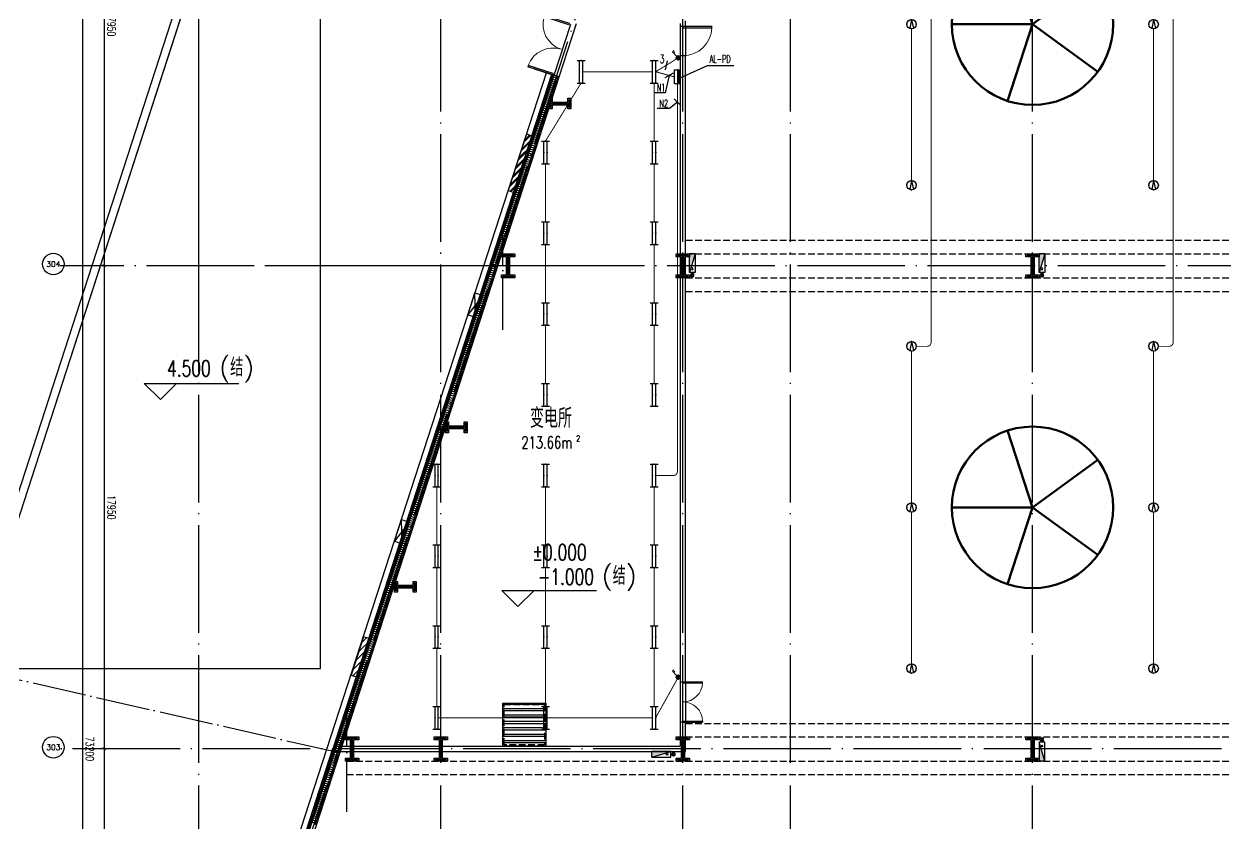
# Model space of a CAD drawing. Extents: x -1396510 to 1250330, y -1892470 to 1623980.
# Drawn here: x 11430 to 56115, y -1326760 to -1297043 of the extents above; entities that cross this region are included whole.
import ezdxf
from ezdxf.enums import TextEntityAlignment as Align

# ---------------------------------------------------------------- set-up
doc = ezdxf.new("R2010")
doc.units = 0
doc.header["$LTSCALE"] = 1000
doc.header["$MEASUREMENT"] = 0
doc.linetypes.add('DASH', pattern=[0.35, 0.25, -0.1])
doc.linetypes.add('DOTE', pattern=[2.42, 2, -0.2, 0.02, -0.2])
doc.layers.get('Defpoints').update_dxf_attribs({"color": 210})
for name, color, linetype in [('99平面图例外参$0$A-HATCH-2', 251, 'Continuous'), ('A-AXIS-D', 1, 'Continuous'), ('A-AXIS-DOTE', 14, 'DOTE'), ('A-HATCH-2', 251, 'Continuous'), ('A-LIN-V', 9, 'Continuous'), ('A-SFCE', 30, 'Continuous'), ('A-WINDOW', 140, 'Continuous'), ('A-彩色打印层', 12, 'Continuous'), ('A-防火门窗', 1, 'Continuous'), ('AS-COLN', 6, 'Continuous'), ('AS-WALL', 40, 'Continuous'), ('DIM-照明', 3, 'Continuous'), ('DIM-箱柜', 3, 'Continuous'), ('EQUIP-照明', 3, 'Continuous'), ('EQUIP-箱柜', 3, 'Continuous'), ('SB_ZF消火栓', 10, 'Continuous'), ('SB_ZF消火栓M', 10, 'Continuous'), ('TEL_TEXT', 7, 'Continuous'), ('WIRE-照明', 1, 'Continuous'), ('建-墙-幕', 4, 'Continuous'), ('建-标高', 3, 'Continuous')]:
    doc.layers.add(name, color=color, linetype=linetype)
doc.layers.add('A-云线2', color=3, linetype='Continuous', plot=False)
doc.layers.add('LG-ZF消防', color=1, linetype='Continuous', lineweight=60)
doc.styles.add('_TCH_AXIS', font='COMPLEX', dxfattribs={"bigfont": 'GBCBIG'})
doc.styles.add('_TEL_DIM', font='SIMPLEX', dxfattribs={"width": 0.8, "height": 3.5, "bigfont": 'HZTXT'})
doc.styles.add('A-AREA', font='SIMPLEX', dxfattribs={"bigfont": 'GBCBIG'})
doc.styles.add('A-DIM_T3', font='SIMPLEX', dxfattribs={"width": 0.705882, "bigfont": 'GBCBIG'})
doc.styles.add('A-STANDARD', font='SIMPLEX', dxfattribs={"bigfont": 'GBCBIG'})
doc.styles.get("Standard").update_dxf_attribs({"font": 'gbenor.shx', "bigfont": 'gbcbig.shx'})
doc.dimstyles.new('A-DIM&&100', dxfattribs={"dimtxt": 297.5, "dimasz": 100, "dimexe": 100, "dimexo": 100, "dimgap": 126.25, "dimtad": 1, "dimdec": 0, "dimzin": 0, "dimdsep": 46, "dimtxsty": 'A-DIM_T3', "dimblk": 'ARCHTICK', "dimcen": 0.09, "dimclrt": 7, "dimazin": 2, "dimtfac": 1, "dimtdec": 0, "dimtix": 1, "dimtmove": 2, "dimatfit": 3, "dimfxl": 0, "dimtolj": 1, "dimtzin": 0, "dimarcsym": 0})

# ---------------------------------------------------------------- blocks, each defined once
blk = doc.blocks.new('4324324')
at = {"layer": 'A-HATCH-2', "color": 8, "linetype": 'DASH'}
for p, q in [((-294754, 603720), (-128854, 603720)), ((-294754, 603220), (-128854, 603220)), ((-294754, 602320), (-128854, 602320)), ((-294754, 601820), (-128854, 601820)), ((-294754, 585770), (-128854, 585770)), ((-294754, 585270), (-128854, 585270)), ((-307354, 584370), (-128854, 584370)), ((-307354, 583870), (-128854, 583870))]:
    blk.add_line(p, q, dxfattribs=at)
blk = doc.blocks.new('w4324324')
at = {"layer": 'A-HATCH-2', "color": 0, "lineweight": 60}
for q in [(-1694760, 686605), (-1697614, 684532), (-1691907, 684532), (-1696524, 681178), (-1692997, 681178)]:
    blk.add_line((-1694760, 683605), q, dxfattribs=at)
blk.add_circle((-1694760, 683605), 3000, dxfattribs=at)
blk = doc.blocks.new('342343')
at = {"layer": 'A-LIN-V', "color": 8}
for p in [(1066610, 81556), (1084560, 81556)]:
    blk.add_blockref('w4324324', p, dxfattribs=at)
blk = doc.blocks.new('w42343243')
at = {"layer": 'A-HATCH-2', "color": 8}
blk.add_lwpolyline([(-165104, 621070), (-164604, 621070), (-164604, 620958), (-164800, 620958), (-164800, 620282), (-164604, 620282), (-164604, 620170), (-165104, 620170), (-165104, 620282), (-164908, 620282), (-164908, 620958), (-165104, 620958)], close=True, dxfattribs=at)
at = {"layer": 'AS-COLN', "color": 3}
blk.add_lwpolyline([(-165054, 621020), (-164654, 621020), (-164654, 621008), (-164850, 621008), (-164850, 620232), (-164654, 620232), (-164654, 620220), (-165054, 620220), (-165054, 620232), (-164858, 620232), (-164858, 621008), (-165054, 621008)], close=True, dxfattribs=at)
blk = doc.blocks.new('nt66')
at = {"layer": 'A-HATCH-2', "color": 8}
blk.add_lwpolyline([(-195840, 766870), (-195440, 766870), (-195440, 766758), (-195586, 766758), (-195586, 766182), (-195440, 766182), (-195440, 766070), (-195840, 766070), (-195840, 766182), (-195694, 766182), (-195694, 766758), (-195840, 766758)], close=True, dxfattribs=at)
at = {"layer": 'AS-COLN'}
blk.add_lwpolyline([(-195790, 766820), (-195490, 766820), (-195490, 766808), (-195636, 766808), (-195636, 766132), (-195490, 766132), (-195490, 766120), (-195790, 766120), (-195790, 766132), (-195644, 766132), (-195644, 766808), (-195790, 766808)], close=True, dxfattribs=at)
blk = doc.blocks.new('42343')
at = {"rotation": 270}
for p in [(-1065894, 413156), (-1069746, 401130), (-1071644, 395206)]:
    blk.add_blockref('nt66', p, dxfattribs=at)
at = {"layer": 'A-WINDOW'}
for p in [(-136500, -17850), (-130000, -17850), (-117000, -17850), (-142300, -35800), (-139000, -35800), (-130000, -35800), (-117000, -35800)]:
    blk.add_blockref('w42343243', p, dxfattribs=at)
blk = doc.blocks.new('42332')
at = {"layer": 'A-HATCH-2'}
h = blk.add_hatch(dxfattribs=at)
h.set_pattern_fill('ANSI32', color=0, scale=50, angle=135)
h.set_pattern_definition([(180, (0, 0), (-1e-14, -238.125), []), (180, (-79.38, 79.38), (-1e-14, -238.125), [])])
h.paths.add_polyline_path([(-305720, 587600), (-304120, 587600), (-304120, 586000), (-305720, 586000)])
at = {"layer": 'A-SFCE', "color": 0}
blk.add_lwpolyline([(-305720, 587600), (-304120, 587600), (-304120, 586000), (-305720, 586000)], close=True, dxfattribs=at)
at = {"layer": 'A-SFCE', "color": 0, "linetype": 'DASH'}
blk.add_lwpolyline([(-305670, 587550), (-304170, 587550), (-304170, 586050), (-305670, 586050)], close=True, dxfattribs=at)
blk = doc.blocks.new('A$C5D961328')
at = {"layer": 'SB_ZF消火栓'}
blk.add_hatch(color=256, dxfattribs=at).paths.add_polyline_path([(0, 40), (700, 40), (700, 240)])
for p, q in [((700, 240), (0, 240)), ((0, 240), (0, 40)), ((700, 240), (0, 40)), ((0, 40), (700, 40)), ((700, 240), (700, 40))]:
    blk.add_line(p, q, dxfattribs=at)
at = {"layer": 'SB_ZF消火栓', "color": 1}
blk.add_circle((140, 140), 32.5, dxfattribs=at)
blk = doc.blocks.new('we42342343234')
at = {"layer": 'LG-ZF消防'}
for centre in [(-294504, 602420), (-281504, 602420), (-281504, 585170), (-295204, 584620)]:
    blk.add_circle(centre, 50, dxfattribs=at)
at = {"layer": 'SB_ZF消火栓M', "xscale": -1, "rotation": 270}
for p in [(-294644, 602520), (-281644, 602520)]:
    blk.add_blockref('A$C5D961328', p, dxfattribs=at)
at = {"layer": 'SB_ZF消火栓M'}
for p, rotation in [((-281644, 585070), 270), ((-295304, 584760), 180)]:
    blk.add_blockref('A$C5D961328', p, dxfattribs=dict(at, rotation=rotation))
blk = doc.blocks.new('_ArchTick')
at = {"color": 0, "linetype": 'ByBlock', "const_width": 0.4}
blk.add_lwpolyline([(-0.5, -0.5), (0.5, 0.5)], dxfattribs=at)
blk = doc.blocks.new('*D5822')
at = {"layer": 'A-AXIS-D', "color": 0, "lineweight": -2, "transparency": 16777216}
for p, q in [((-2835, 0), (-3622, 0)), ((-3522, 0), (-3522, -17950)), ((-2835, -17950), (-3622, -17950))]:
    blk.add_line(p, q, dxfattribs=at)
at = {"layer": 'Defpoints', "color": 0, "transparency": 16777216}
for p in [(-2735, 0), (-3522, -17950), (-2735, -17950)]:
    blk.add_point(p, dxfattribs=at)
at = {"layer": 'A-AXIS-D', "color": 0, "lineweight": -2, "transparency": 16777216, "xscale": 100, "yscale": 100, "zscale": 100}
for p, rotation in [((-3522, 0), 90), ((-3522, -17950), 270)]:
    blk.add_blockref('_ArchTick', p, dxfattribs=dict(at, rotation=rotation))
at = {"layer": 'A-AXIS-D', "color": 7, "transparency": 16777216, "insert": (-3247, -8975), "char_height": 297.5, "attachment_point": 5, "rotation": 270, "style": 'A-DIM_T3'}
blk.add_mtext('\\A1;17950', dxfattribs=at)
blk = doc.blocks.new('*D5823')
at = {"layer": 'A-AXIS-D', "color": 0, "lineweight": -2, "transparency": 16777216}
for p, q in [((-2835, -17950), (-3622, -17950)), ((-3522, -17950), (-3522, -35900)), ((-2835, -35900), (-3622, -35900))]:
    blk.add_line(p, q, dxfattribs=at)
at = {"layer": 'Defpoints', "color": 0, "transparency": 16777216}
for p in [(-2735, -17950), (-3522, -35900), (-2735, -35900)]:
    blk.add_point(p, dxfattribs=at)
at = {"layer": 'A-AXIS-D', "color": 0, "lineweight": -2, "transparency": 16777216, "xscale": 100, "yscale": 100, "zscale": 100}
for p, rotation in [((-3522, -17950), 90), ((-3522, -35900), 270)]:
    blk.add_blockref('_ArchTick', p, dxfattribs=dict(at, rotation=rotation))
at = {"layer": 'A-AXIS-D', "color": 7, "transparency": 16777216, "insert": (-3247, -26925), "char_height": 297.5, "attachment_point": 5, "rotation": 270, "style": 'A-DIM_T3'}
blk.add_mtext('\\A1;17950', dxfattribs=at)
blk = doc.blocks.new('*D5824')
at = {"layer": 'A-AXIS-D', "color": 0, "lineweight": -2, "transparency": 16777216}
for p, q in [((-2835, -35900), (-3622, -35900)), ((-3522, -35900), (-3522, -53850)), ((-2835, -53850), (-3622, -53850))]:
    blk.add_line(p, q, dxfattribs=at)
at = {"layer": 'Defpoints', "color": 0, "transparency": 16777216}
for p in [(-2735, -35900), (-3522, -53850), (-2735, -53850)]:
    blk.add_point(p, dxfattribs=at)
at = {"layer": 'A-AXIS-D', "color": 0, "lineweight": -2, "transparency": 16777216, "xscale": 100, "yscale": 100, "zscale": 100}
for p, rotation in [((-3522, -35900), 90), ((-3522, -53850), 270)]:
    blk.add_blockref('_ArchTick', p, dxfattribs=dict(at, rotation=rotation))
at = {"layer": 'A-AXIS-D', "color": 7, "transparency": 16777216, "insert": (-3247, -44875), "char_height": 297.5, "attachment_point": 5, "rotation": 270, "style": 'A-DIM_T3'}
blk.add_mtext('\\A1;17950', dxfattribs=at)
blk = doc.blocks.new('*D5831')
at = {"layer": 'A-AXIS-D', "color": 0, "lineweight": -2, "transparency": 16777216}
for p, q in [((-2935, 700), (-4422, 700)), ((-4322, 700), (-4322, -72500)), ((-2935, -72500), (-4422, -72500))]:
    blk.add_line(p, q, dxfattribs=at)
at = {"layer": 'Defpoints', "color": 0, "transparency": 16777216}
for p in [(-2835, 700), (-4322, -72500), (-2835, -72500)]:
    blk.add_point(p, dxfattribs=at)
at = {"layer": 'A-AXIS-D', "color": 0, "lineweight": -2, "transparency": 16777216, "xscale": 100, "yscale": 100, "zscale": 100}
for p, rotation in [((-4322, 700), 90), ((-4322, -72500), 270)]:
    blk.add_blockref('_ArchTick', p, dxfattribs=dict(at, rotation=rotation))
at = {"layer": 'A-AXIS-D', "color": 7, "transparency": 16777216, "insert": (-4047, -35900), "char_height": 297.5, "attachment_point": 5, "rotation": 270, "style": 'A-DIM_T3'}
blk.add_mtext('\\A1;73200', dxfattribs=at)
blk = doc.blocks.new('99平面图例外参$0$$LinePat$填挖边坡')
at = {"color": 0}
for p, q in [((0, 0), (0, -1500)), ((300, 0), (300, -600))]:
    blk.add_line(p, q, dxfattribs=at)
at = {"layer": 'Defpoints', "color": 0}
blk.add_point((600, 0), dxfattribs=at)
blk = doc.blocks.new('10平面$0$$DorLib2D$00000002')
for p, q in [((-0.5, 0), (-0.5, 0.4875)), ((-0.475, 0.4875), (-0.5, 0.4875)), ((-0.475, 0), (-0.475, 0.4875)), ((0.475, 0), (0.475, 0.4875)), ((0.475, 0.4875), (0.5, 0.4875)), ((0.5, 0), (0.5, 0.4875)), ((-0.5, 0), (-0.475, 0)), ((0.5, 0), (0.475, 0))]:
    blk.add_line(p, q)
at = {"lineweight": 13}
for centre, start, end in [((-0.4875, 0), 0, 88.53072), ((0.4875, 0), 91.46928, 180)]:
    blk.add_arc(centre, 0.4875, start, end, dxfattribs=at)
blk = doc.blocks.new('$DorLib2D$00000001')
for p, q in [((0.45, 0.975), (0.5, 0.975)), ((0.45, 0), (0.45, 0.975)), ((0.5, 0), (0.5, 0.975)), ((0.5, 0), (0.45, 0))]:
    blk.add_line(p, q)
at = {"lineweight": 13}
blk.add_arc((0.475, 0), 0.975, 91.4693, 180, dxfattribs=at)
blk = doc.blocks.new('$equip$00002832')
for q in [(-0.2, -0.46), (0.2, -0.46)]:
    blk.add_line((0, 0.5), q)
at = {"const_width": 0.0571}
blk.add_lwpolyline([(0.5, 0, 1), (-0.5, 0, 1), (0.5, 0, -0.625089)], format="xyb", dxfattribs=at)
blk.add_circle((0, 0), 0.5)
for p in [(-0.5, 0), (0, 0.5), (0.5, 0), (0, -0.5)]:
    blk.add_point(p)
at = {"color": 7, "style": '_TEL_DIM', "flags": 1}
for tag in ['A', 'REMARK']:
    blk.add_attdef(tag, text='', height=0.00002, dxfattribs=at).set_placement((0, 0), align=Align.MIDDLE_CENTER)
blk = doc.blocks.new('$equip$00001160')
for p, q in [((-1.2, 0.42), (-1.2, -0.42)), ((-1.2, 0.17), (1.2, 0.17)), ((1.2, 0.42), (1.2, -0.42)), ((-1.2, -0.17), (1.2, -0.17))]:
    blk.add_line(p, q)
at = {"const_width": 0.1}
for points in [[(-1.2, 0.17), (1.2, 0.17)], [(-1.2, -0.17), (1.2, -0.17)]]:
    blk.add_lwpolyline(points, dxfattribs=at)
at = {"layer": 'EQUIP-照明'}
for p in [(-1.2, 0), (0, 0.17), (1.2, 0), (0, -0.17)]:
    blk.add_point(p, dxfattribs=at)
at = {"layer": 'EQUIP-照明', "flags": 9}
blk.add_attdef('A', (0, 0), '', height=0.00002, dxfattribs=at)
blk = doc.blocks.new('*X128')
at = {"color": 0}
for p, q in [((-250, 33), (-183, 100)), ((-250, 68), (-218, 100)), ((-247, 0), (-147, 100)), ((-212, 0), (-112, 100)), ((-177, 0), (-77, 100)), ((-141, 0), (-41, 100)), ((-106, 0), (-6, 100)), ((-71, 0), (29, 100)), ((-35, 0), (65, 100)), ((0, 0), (100, 100)), ((35, 0), (135, 100)), ((71, 0), (171, 100)), ((106, 0), (206, 100)), ((141, 0), (241, 100)), ((177, 0), (250, 73)), ((212, 0), (250, 38)), ((247, 0), (250, 3))]:
    blk.add_line(p, q, dxfattribs=at)
blk = doc.blocks.new('$equip$00002929')
for p, q in [((-0.75, 0.6), (-0.75, 0)), ((0.75, 0.6), (-0.75, 0.6)), ((-0.75, 0.3), (0.75, 0.3)), ((-0.75, 0), (0.75, 0)), ((0.75, 0), (0.75, 0.6))]:
    blk.add_line(p, q)
for points, const_width in [([(-0.75, 0.15), (0.75, 0.15)], 0.3), ([(-0.75, 0.6), (-0.75, 0), (0.75, 0), (0.75, 0.6), (-0.75, 0.6), (-0.75, 0)], 0.0571)]:
    blk.add_lwpolyline(points, dxfattribs=dict(const_width=const_width))
for p in [(-0.75, 0.3), (0, 0.6), (0, 0), (0.75, 0.3)]:
    blk.add_point(p)
at = {"xscale": 0.00300000000061118, "yscale": 0.00300000000061118, "zscale": 0.00300000000061118}
blk.add_blockref('*X128', (0, 0), dxfattribs=at)
at = {"color": 7, "style": '_TEL_DIM', "flags": 1}
for tag in ['A', 'REMARK']:
    blk.add_attdef(tag, text='', height=0.00002, dxfattribs=at).set_placement((0, 0), align=Align.MIDDLE_CENTER)
blk = doc.blocks.new('$equip$00001963')
for p, q in [((0.15, 0.36), (0.62, 0.83)), ((0.51, 0.72), (0.65, 0.58)), ((0.62, 0.83), (0.77, 0.69))]:
    blk.add_line(p, q)
blk.add_circle((0, 0.21), 0.208)
for p in [(-0.21, 0.21), (0, 0.42), (0, 0), (0.21, 0.21)]:
    blk.add_point(p)
for points in [[(-0.18, 0.31), (0.18, 0.31), (-0.21, 0.21), (0.21, 0.21)], [(-0.18, 0.1), (0.18, 0.1), (-0.21, 0.21), (0.21, 0.21)], [(-0.1, 0.39), (0.1, 0.39), (-0.18, 0.31), (0.18, 0.31)], [(-0.1, 0.03), (0.1, 0.03), (-0.18, 0.1), (0.18, 0.1)], [(0, 0.42), (0, 0.42), (-0.1, 0.39), (0.1, 0.39)], [(0, 0), (0, 0), (-0.1, 0.03), (0.1, 0.03)]]:
    blk.add_solid(points)
at = {"layer": 'TEL_TEXT', "style": '_TEL_DIM', "flags": 1}
blk.add_attdef('A', text='', height=0.00002, dxfattribs=at).set_placement((0, 0), align=Align.MIDDLE_CENTER)
blk = doc.blocks.new('$TELECSYS$00000095')
blk.add_line((0.4, 0.4), (-0.4, -0.4))
at = {"width": 0.8}
blk.add_attdef('N', text='', height=1, dxfattribs=at).set_placement((-0.02, 1.06), align=Align.MIDDLE)
blk = doc.blocks.new('$TelecSys$00000152')
blk.add_blockref('$TELECSYS$00000095', (0, 0))
at = {"style": '_TEL_DIM', "width": 0.7}
blk.add_attdef('N', text='', height=0.875, dxfattribs=at).set_placement((-0.02, 0.92), align=Align.MIDDLE)
blk = doc.blocks.new('世赫3#厂房一层0821')
at = {"layer": 'A-SFCE'}
h = blk.add_hatch(dxfattribs=at)
h.set_pattern_fill('ANSI31', color=256, scale=100)
h.set_pattern_definition([(45, (312854.18, -620720), (-112.2532, 112.2532), [])])
h.paths.add_polyline_path([(12469.4, -13153.8), (12184.1, -13061.3), (11502.4, -15152.9), (11790.5, -15246.5)])
h = blk.add_hatch(dxfattribs=at)
h.set_pattern_fill('ANSI31', color=256, scale=100)
h.set_pattern_definition([(45, (306903.58, -639059.89), (-112.2532, 112.2532), [])])
h.paths.add_polyline_path([(6410.8, -31826.6), (6125.5, -31734), (5659.8, -33159.8), (5947.9, -33253.4)])
at = {"layer": 'A-AXIS-D'}
for centre in [(-5406.7, -17885.7), (-5406.7, -35835.7)]:
    blk.add_circle(centre, 400, dxfattribs=at)
at = {"layer": 'A-AXIS-DOTE', "color": 8, "ltscale": 2}
for p, q in [((0, -79980), (0, 6235)), ((9000, -79980), (9000, 5504)), ((18000, -79980), (18000, 5504)), ((22000, -79980), (22000, 5500)), ((31000, -79980), (31000, 5500)), ((190814.2, -17950), (-5155.8, -17950)), ((192904.2, -35900), (-5155.8, -35900))]:
    blk.add_line(p, q, dxfattribs=at)
at = {"layer": 'A-AXIS-DOTE', "color": 8}
for p, q in [((11300, -20330.1), (11300, -16490.1)), ((-8518.2, -32909.9), (5056.7, -36000)), ((5500, -38230.1), (5500, -34440.1))]:
    blk.add_line(p, q, dxfattribs=at)
at = {"layer": 'A-AXIS-DOTE', "color": 8, "ltscale": 2}
blk.add_lwpolyline([(-2450.9, -59462.8), (19193, 7244.4)], dxfattribs=at)
at = {"layer": 'A-LIN-V'}
blk.add_line((-400, -53465.8), (13400.4, -10932.7), dxfattribs=at)
blk.add_lwpolyline([(-900, -55850), (-900, -53336.7), (12923.4, -10777.9), (13195.4, -10866.3)], dxfattribs=at)
at = {"layer": 'A-SFCE'}
blk.add_line((13400.4, -10932.7), (12503.6, -10641.8), dxfattribs=at)
for points in [[(4525.1, -32909.9), (4525.1, 3490.1), (3292.3, 3490.1), (-8518.2, -32909.9)], [(12469.4, -13153.8), (12184.1, -13061.3), (11502.4, -15152.9), (11790.5, -15246.5)], [(6410.8, -31826.6), (6125.5, -31734), (5659.8, -33159.8), (5947.9, -33253.4)]]:
    blk.add_lwpolyline(points, close=True, dxfattribs=at)
at = {"layer": 'A-彩色打印层'}
for p, q in [((0, -17950), (0, 0)), ((13210, -10871.5), (13827.2, -8969.1)), ((13400.2, -10933.2), (14043.7, -8950)), ((12467.7, -10630.1), (13400.4, -10932.7)), ((16244.2, -17950), (2484.2, -17950))]:
    blk.add_line(p, q, dxfattribs=at)
at = {"layer": 'A-防火门窗'}
for p, q in [((17900, -9050), (17900, -10150)), ((18100, -9050), (18100, -10150)), ((17900, -33400), (17900, -34900)), ((18100, -33400), (18100, -34900))]:
    blk.add_line(p, q, dxfattribs=at)
at = {"layer": 'AS-WALL'}
for p, q in [((3074.2, 3790.1), (-9356, -34520.1)), ((3292.3, 3490.1), (-9070.7, -34612.7)), ((18100, -9050), (18100, -8850)), ((17900, -8950), (17900, -9050)), ((17900, -9050), (18100, -9050)), ((17900, -10150), (17900, -33400)), ((18100, -10150), (17900, -10150)), ((18100, -33400), (18100, -10150)), ((17900, -33400), (18100, -33400)), ((18100, -34900), (17900, -34900)), ((17900, -34900), (17900, -35800)), ((18100, -36000), (18100, -34900)), ((5056.7, -36000), (18100, -36000)), ((5121.6, -35800), (17900, -35800))]:
    blk.add_line(p, q, dxfattribs=at)
at = {"layer": '建-墙-幕'}
for p, q in [((13115, -10840.2), (4987.5, -35889.3)), ((5019.2, -35899.6), (13146.7, -10850.4)), ((5050.9, -35909.9), (13178.4, -10860.7)), ((5082.6, -35920.2), (13210.1, -10871)), ((13210.1, -10871), (13115, -10840.2)), ((-700, -53418.4), (4989.1, -35884.6)), ((-666.7, -53423.6), (5020.8, -35894.9)), ((-633.3, -53428.9), (5052.5, -35905.1)), ((-600, -53434.2), (5084.2, -35915.4))]:
    blk.add_line(p, q, dxfattribs=at)
at = {"layer": '建-标高', "color": 8}
for p, q in [((-1428.7, -22917.6), (-2028.7, -22317.6)), ((-2028.7, -22317.6), (1491.3, -22317.6)), ((-1428.7, -22917.6), (-828.7, -22317.6)), ((11863.6, -30610), (11263.6, -30010)), ((11263.6, -30010), (14783.6, -30010)), ((11863.6, -30610), (12463.6, -30010))]:
    blk.add_line(p, q, dxfattribs=at)
at = {"layer": '99平面图例外参$0$A-HATCH-2', "color": 203, "xscale": 0.1335601097542633, "yscale": 0.1333333333333333, "zscale": 0.1333333333333333, "rotation": 252.0237134181383}
for p in [(13326.2, -11161.4), (13350.9, -11085.2), (13375.6, -11009), (13400.4, -10932.7), (13177.8, -11618.7), (13202.5, -11542.5), (13227.3, -11466.3), (13252, -11390.1), (13276.7, -11313.9), (13301.5, -11237.6), (13029.4, -12076.1), (13054.1, -11999.9), (13078.9, -11923.6), (13103.6, -11847.4), (13128.3, -11771.2), (13153.1, -11695), (12881, -12533.4), (12905.7, -12457.2), (12930.5, -12381), (12955.2, -12304.8), (12979.9, -12228.5), (13004.7, -12152.3), (12732.6, -12990.8), (12757.4, -12914.6), (12782.1, -12838.3), (12806.8, -12762.1), (12831.5, -12685.9), (12856.3, -12609.7), (12584.2, -13448.1), (12609, -13371.9), (12633.7, -13295.7), (12658.4, -13219.5), (12683.2, -13143.2), (12707.9, -13067), (12435.8, -13905.5), (12460.6, -13829.2), (12485.3, -13753), (12510, -13676.8), (12534.8, -13600.6), (12559.5, -13524.4), (12312.2, -14286.6), (12336.9, -14210.4), (12361.6, -14134.1), (12386.4, -14057.9), (12411.1, -13981.7), (12163.8, -14743.9), (12188.5, -14667.7), (12213.2, -14591.5), (12238, -14515.3), (12262.7, -14439), (12287.4, -14362.8), (12015.4, -15201.3), (12040.1, -15125.1), (12064.9, -15048.8), (12089.6, -14972.6), (12114.3, -14896.4), (12139.1, -14820.2), (11867, -15658.6), (11891.7, -15582.4), (11916.5, -15506.2), (11941.2, -15430), (11965.9, -15353.7), (11990.7, -15277.5), (11718.6, -16116), (11743.3, -16039.7), (11768.1, -15963.5), (11792.8, -15887.3), (11817.5, -15811.1), (11842.3, -15734.9), (11570.2, -16573.3), (11595, -16497.1), (11619.7, -16420.9), (11644.4, -16344.6), (11669.1, -16268.4), (11693.9, -16192.2), (11421.8, -17030.7), (11446.6, -16954.4), (11471.3, -16878.2), (11496, -16802), (11520.8, -16725.8), (11545.5, -16649.5), (11273.4, -17488), (11298.2, -17411.8), (11322.9, -17335.6), (11347.6, -17259.3), (11372.4, -17183.1), (11397.1, -17106.9), (11149.8, -17869.1), (11174.5, -17792.9), (11199.2, -17716.7), (11224, -17640.5), (11248.7, -17564.2), (11001.4, -18326.5), (11026.1, -18250.3), (11050.9, -18174), (11075.6, -18097.8), (11100.3, -18021.6), (11125, -17945.4), (10853, -18783.8), (10877.7, -18707.6), (10902.5, -18631.4), (10927.2, -18555.1), (10951.9, -18478.9), (10976.7, -18402.7), (10704.6, -19241.2), (10729.3, -19164.9), (10754.1, -19088.7), (10778.8, -19012.5), (10803.5, -18936.3), (10828.3, -18860), (10556.2, -19698.5), (10580.9, -19622.3), (10605.7, -19546.1), (10630.4, -19469.8), (10655.1, -19393.6), (10679.9, -19317.4), (10407.8, -20155.9), (10432.6, -20079.6), (10457.3, -20003.4), (10482, -19927.2), (10506.8, -19851), (10531.5, -19774.7), (10259.4, -20613.2), (10284.2, -20537), (10308.9, -20460.8), (10333.6, -20384.5), (10358.4, -20308.3), (10383.1, -20232.1), (10135.8, -20994.3), (10160.5, -20918.1), (10185.2, -20841.9), (10210, -20765.6), (10234.7, -20689.4), (9987.4, -21451.7), (10012.1, -21375.4), (10036.8, -21299.2), (10061.6, -21223), (10086.3, -21146.8), (10111, -21070.5), (9839, -21909), (9863.7, -21832.8), (9888.5, -21756.6), (9913.2, -21680.3), (9937.9, -21604.1), (9962.6, -21527.9), (9690.6, -22366.4), (9715.3, -22290.1), (9740.1, -22213.9), (9764.8, -22137.7), (9789.5, -22061.5), (9814.3, -21985.2), (9542.2, -22823.7), (9566.9, -22747.5), (9591.7, -22671.3), (9616.4, -22595), (9641.1, -22518.8), (9665.9, -22442.6), (9393.8, -23281), (9418.5, -23204.8), (9443.3, -23128.6), (9468, -23052.4), (9492.7, -22976.1), (9517.5, -22899.9), (9245.4, -23738.4), (9270.2, -23662.2), (9294.9, -23585.9), (9319.6, -23509.7), (9344.4, -23433.5), (9369.1, -23357.3), (9121.8, -24119.5), (9146.5, -24043.3), (9171.2, -23967.1), (9196, -23890.8), (9220.7, -23814.6), (8973.4, -24576.9), (8998.1, -24500.6), (9022.8, -24424.4), (9047.6, -24348.2), (9072.3, -24272), (9097, -24195.7), (8825, -25034.2), (8849.7, -24958), (8874.4, -24881.8), (8899.2, -24805.5), (8923.9, -24729.3), (8948.6, -24653.1), (8676.6, -25491.5), (8701.3, -25415.3), (8726.1, -25339.1), (8750.8, -25262.9), (8775.5, -25186.7), (8800.3, -25110.4), (8528.2, -25948.9), (8552.9, -25872.7), (8577.7, -25796.4), (8602.4, -25720.2), (8627.1, -25644), (8651.9, -25567.8), (8379.8, -26406.2), (8404.5, -26330), (8429.3, -26253.8), (8454, -26177.6), (8478.7, -26101.3), (8503.5, -26025.1), (8231.4, -26863.6), (8256.2, -26787.4), (8280.9, -26711.1), (8305.6, -26634.9), (8330.3, -26558.7), (8355.1, -26482.5), (8107.8, -27244.7), (8132.5, -27168.5), (8157.2, -27092.3), (8182, -27016), (8206.7, -26939.8), (7959.4, -27702), (7984.1, -27625.8), (8008.8, -27549.6), (8033.6, -27473.4), (8058.3, -27397.2), (8083, -27320.9), (7811, -28159.4), (7835.7, -28083.2), (7860.4, -28006.9), (7885.2, -27930.7), (7909.9, -27854.5), (7934.6, -27778.3), (7662.6, -28616.7), (7687.3, -28540.5), (7712.1, -28464.3), (7736.8, -28388.1), (7761.5, -28311.8), (7786.2, -28235.6), (7514.2, -29074.1), (7538.9, -28997.9), (7563.7, -28921.6), (7588.4, -28845.4), (7613.1, -28769.2), (7637.9, -28693), (7365.8, -29531.4), (7390.5, -29455.2), (7415.3, -29379), (7440, -29302.8), (7464.7, -29226.5), (7489.5, -29150.3), (7217.4, -29988.8), (7242.1, -29912.5), (7266.9, -29836.3), (7291.6, -29760.1), (7316.3, -29683.9), (7341.1, -29607.7), (7069, -30446.1), (7093.8, -30369.9), (7118.5, -30293.7), (7143.2, -30217.4), (7167.9, -30141.2), (7192.7, -30065), (6945.4, -30827.2), (6970.1, -30751), (6994.8, -30674.8), (7019.6, -30598.6), (7044.3, -30522.3), (6797, -31284.6), (6821.7, -31208.4), (6846.4, -31132.1), (6871.2, -31055.9), (6895.9, -30979.7), (6920.6, -30903.5), (6648.6, -31741.9), (6673.3, -31665.7), (6698, -31589.5), (6722.8, -31513.3), (6747.5, -31437), (6772.2, -31360.8), (6500.2, -32199.3), (6524.9, -32123), (6549.7, -32046.8), (6574.4, -31970.6), (6599.1, -31894.4), (6623.8, -31818.2), (6351.8, -32656.6), (6376.5, -32580.4), (6401.3, -32504.2), (6426, -32427.9), (6450.7, -32351.7), (6475.5, -32275.5), (6203.4, -33114), (6228.1, -33037.7), (6252.9, -32961.5), (6277.6, -32885.3), (6302.3, -32809.1), (6327.1, -32732.8), (6055, -33571.3), (6079.7, -33495.1), (6104.5, -33418.9), (6129.2, -33342.6), (6153.9, -33266.4), (6178.7, -33190.2), (5931.4, -33952.4), (5956.1, -33876.2), (5980.8, -33800), (6005.6, -33723.8), (6030.3, -33647.5), (5783, -34409.8), (5807.7, -34333.6), (5832.4, -34257.3), (5857.2, -34181.1), (5881.9, -34104.9), (5906.6, -34028.7), (5634.6, -34867.1), (5659.3, -34790.9), (5684, -34714.7), (5708.8, -34638.4), (5733.5, -34562.2), (5758.2, -34486), (5486.2, -35324.5), (5510.9, -35248.2), (5535.6, -35172), (5560.4, -35095.8), (5585.1, -35019.6), (5609.8, -34943.3), (5337.8, -35781.8), (5362.5, -35705.6), (5387.3, -35629.4), (5412, -35553.1), (5436.7, -35476.9), (5461.5, -35400.7), (5189.4, -36239.2), (5214.1, -36162.9), (5238.9, -36086.7), (5263.6, -36010.5), (5288.3, -35934.3), (5313.1, -35858), (5041, -36696.5), (5065.7, -36620.3), (5090.5, -36544.1), (5115.2, -36467.8), (5139.9, -36391.6), (5164.7, -36315.4), (4917.4, -37077.6), (4942.1, -37001.4), (4966.8, -36925.2), (4991.5, -36848.9), (5016.3, -36772.7), (4769, -37535), (4793.7, -37458.7), (4818.4, -37382.5), (4843.2, -37306.3), (4867.9, -37230.1), (4892.6, -37153.8), (4620.6, -37992.3), (4645.3, -37916.1), (4670, -37839.9), (4694.8, -37763.6), (4719.5, -37687.4), (4744.2, -37611.2), (4472.2, -38449.7), (4496.9, -38373.4), (4521.6, -38297.2), (4546.4, -38221), (4571.1, -38144.8), (4595.8, -38068.5), (4398, -38678.3), (4422.7, -38602.1), (4447.4, -38525.9)]:
    blk.add_blockref('99平面图例外参$0$$LinePat$填挖边坡', p, dxfattribs=at)
at = {"layer": 'A-LIN-V', "color": 8, "rotation": 90}
blk.add_blockref('342343', (796160.7, 601225), dxfattribs=at)
at = {"layer": 'A-SFCE', "color": 8}
blk.add_blockref('42332', (317020, -621800), dxfattribs=at)
at = {"layer": 'A-WINDOW'}
for name in ['42343', '4324324']:
    blk.add_blockref(name, (312854.2, -620720), dxfattribs=at)
at = {"layer": 'A-防火门窗'}
for name, p, xscale, yscale, zscale, rotation in [('10平面$0$$DorLib2D$00000002', (13471.2, -9904.4), -2000, 2000, 100, 72.0237134181378), ('$DorLib2D$00000001', (18000, -9600), -1100, 1100, 199.9999999999998, 269.999999997706), ('10平面$0$$DorLib2D$00000002', (18000, -34150), 1500, 1500, 199.9999999999998, 269.999999997706)]:
    blk.add_blockref(name, p, dxfattribs=dict(at, xscale=xscale, yscale=yscale, zscale=zscale, rotation=rotation))
at = {"layer": 'SB_ZF消火栓'}
blk.add_blockref('we42342343234', (312854.2, -620720), dxfattribs=at)
at = {"layer": 'A-AXIS-D', "color": 7, "style": '_TCH_AXIS'}
for s, height, p, p2 in [('304', 199.75, (-5668.3, -17985.6), (-5145.1, -17985.6)), ('303', 206.28, (-5667, -35938.9), (-5146.4, -35938.9))]:
    blk.add_text(s, height=height, dxfattribs=at).set_placement(p, p2, align=Align.FIT)
at = {"layer": 'A-防火门窗', "color": 8, "style": 'A-AREA'}
blk.add_text('变电所', height=723.4, dxfattribs=at).set_placement((12314.2, -23970))
at = {"layer": 'A-防火门窗', "color": 8, "style": 'A-AREA', "width": 0.705882}
for s, height, p in [('213.66m', 446.25, (11991.7, -24737.8)), ('2', 223.1, (14031.7, -24475.3))]:
    blk.add_text(s, height=height, dxfattribs=at).set_placement(p)
at = {"layer": '建-标高', "color": 7, "style": 'A-STANDARD'}
for p in [(764.1, -22057.6), (14983.6, -29800)]:
    blk.add_text('(结)', height=675.18, dxfattribs=at).set_placement(p)
at = {"layer": '建-标高', "color": 7, "style": 'A-STANDARD', "width": 0.705882}
for s, p in [('4.500', (-1175.9, -22057.6)), ('%%P0.000', (12403.6, -28890)), ('-1.000', (12603.6, -29800))]:
    blk.add_text(s, height=595, dxfattribs=at).set_placement(p)
at = {"layer": 'A-AXIS-D'}
for base, p1, p2, picture, middle in [((-4321.6, -72500.1), (-2835.2, 700), (-2835.2, -72500.1), '*D5831', (-4046.6, -35900)), ((-3521.6, -17950), (-2735.2, 0), (-2735.2, -17950), '*D5822', (-3246.6, -8975)), ((-3521.6, -35900), (-2735.2, -17950), (-2735.2, -35900), '*D5823', (-3246.6, -26925)), ((-3521.6, -53850), (-2735.2, -35900), (-2735.2, -53850), '*D5824', (-3246.6, -44875))]:
    dim = blk.add_linear_dim(base=base, p1=p1, p2=p2, angle=270, dimstyle='A-DIM&&100', dxfattribs=at)
    dim.commit()
    dim.dimension.update_dxf_attribs({"geometry": picture, "text_midpoint": middle, "dimtype": 161, "text_rotation": 270})

msp = doc.modelspace()

# ---------------------------------------------------------------- hatches: boundary and pattern name
at = {"layer": 'A-SFCE'}
h = msp.add_hatch(dxfattribs=at)
h.set_pattern_fill('ANSI31', color=256, scale=100)
h.set_pattern_definition([(45, (330780, -1908793.96), (-112.2532, 112.2532), [])])
h.paths.add_polyline_path([(30395.3, -1301227.8), (30109.9, -1301135.2), (29428.2, -1303226.8), (29716.3, -1303320.4)])

# ---------------------------------------------------------------- linework, layer by layer
msp.add_lwpolyline([(30395.3, -1301227.8), (30109.9, -1301135.2), (29428.2, -1303226.8), (29716.3, -1303320.4)], close=True, dxfattribs=at)
at = {"layer": 'A-云线2'}
for p, q in [((27930.2, -1307839.7), (28192.5, -1307031.2)), ((28219.5, -1307933.6), (28192.5, -1307031.2)), ((28481.8, -1307125.1), (27930.2, -1307839.7)), ((28481.8, -1307125.1), (28219.5, -1307933.6)), ((25198.9, -1316257.7), (25461.2, -1315449.2)), ((25488.2, -1316351.5), (25461.2, -1315449.2)), ((25750.5, -1315543), (25198.9, -1316257.7)), ((25750.5, -1315543), (25488.2, -1316351.5))]:
    msp.add_line(p, q, dxfattribs=at)
for points in [[(28192.5, -1307031.2), (28481.8, -1307125.1)], [(27930.2, -1307839.7), (28219.5, -1307933.6)], [(25461.2, -1315449.2), (25750.5, -1315543)], [(25198.9, -1316257.7), (25488.2, -1316351.5)]]:
    msp.add_lwpolyline(points, dxfattribs=at)
at = {"layer": 'DIM-照明'}
for p, q in [((35560.5, -1298863.3), (35256.3, -1299036.3)), ((35844.6, -1300067.7), (35597.1, -1299820.2))]:
    msp.add_line(p, q, dxfattribs=at)
for points in [[(35408.4, -1298949.8), (35260, -1299594)], [(35260, -1299594), (34869, -1299594)], [(35430, -1300184), (34967, -1300184)], [(35720.8, -1299944), (35430, -1300184)]]:
    msp.add_lwpolyline(points, dxfattribs=at)
at = {"layer": 'DIM-箱柜'}
for p, q in [((35825.8, -1299044), (36837.3, -1298586.8)), ((36837.3, -1298586.8), (37822.8, -1298586.8))]:
    msp.add_line(p, q, dxfattribs=at)
at = {"layer": 'WIRE-照明', "linetype": 'Continuous', "const_width": 35}
for points in [[(45151.9, -1308865.6), (45151.9, -1289363.4)], [(54151.9, -1308865.6), (54151.9, -1289363.4)], [(44425.8, -1302857.3), (44425.8, -1297224)], [(53425.8, -1302857.3), (53425.8, -1297224)], [(34914.1, -1298814), (35690.8, -1298335.9)], [(32198.5, -1298814), (34797.5, -1298814)], [(34914.1, -1298814), (35615.8, -1299006.8)], [(30814.1, -1301394), (32140.1, -1299234)], [(34855.8, -1301394), (34855.8, -1299234)], [(35720.8, -1313664), (35720.8, -1299269.3)], [(30814.1, -1304394), (30814.1, -1302234)], [(34855.8, -1304394), (34855.8, -1302234)], [(30814.1, -1307394), (30814.1, -1305234)], [(34855.8, -1307394), (34855.8, -1305234)], [(30814.1, -1310394), (30814.1, -1308234)], [(34855.8, -1310394), (34855.8, -1308234)], [(44425.8, -1314824), (44425.8, -1309190.6)], [(44600.8, -1309015.6), (45001.9, -1309015.6)], [(53425.8, -1314824), (53425.8, -1309190.6)], [(53600.8, -1309015.6), (54001.9, -1309015.6)], [(34914.1, -1313814), (35570.8, -1313814)], [(26772.5, -1316394), (26772.5, -1314234)], [(30814.1, -1316394), (30814.1, -1314234)], [(34855.8, -1316394), (34855.8, -1314234)], [(44425.8, -1320807.3), (44425.8, -1315174)], [(53425.8, -1320807.3), (53425.8, -1315174)], [(26772.5, -1319394), (26772.5, -1317234)], [(30814.1, -1319394), (30814.1, -1317234)], [(34855.8, -1319394), (34855.8, -1317234)], [(26772.5, -1322394), (26772.5, -1320234)], [(30814.1, -1322394), (30814.1, -1320234)], [(34855.8, -1322394), (34855.8, -1320234)], [(34914.1, -1322814), (35717.4, -1321370.3)], [(26830.8, -1322814), (30755.8, -1322814)], [(30872.5, -1322814), (34797.5, -1322814)]]:
    msp.add_lwpolyline(points, dxfattribs=at)
for points in [[(45001.9, -1309015.6, 0.4142136), (45151.9, -1308865.6)], [(54001.9, -1309015.6, 0.4142136), (54151.9, -1308865.6)], [(35570.8, -1313814, 0.4142136), (35720.8, -1313664)]]:
    msp.add_lwpolyline(points, format="xyb", dxfattribs=at)

# ---------------------------------------------------------------- block references
at = {"layer": 'A-云线2'}
msp.add_blockref('世赫3#厂房一层0821', (17925.8, -1288074), dxfattribs=at)
at = {"layer": 'DIM-照明'}
ref = msp.add_blockref('$TelecSys$00000152', (35302.5, -1298575), dxfattribs=dict(at, xscale=300, yscale=300, zscale=300, rotation=31.61167992728275))
ref.add_attrib('N', '3', dxfattribs={"layer": '0', "color": 7, "height": 300, "style": '_TEL_DIM', "width": 0.7}).set_placement((35153.3, -1298341.4), align=Align.MIDDLE)
at = {"layer": 'EQUIP-照明', "xscale": 350, "yscale": 350, "zscale": 350}
for p in [(44425.8, -1297049), (53425.8, -1297049), (44425.8, -1303032.3), (53425.8, -1303032.3), (44425.8, -1309015.6), (53425.8, -1309015.6), (44425.8, -1314999), (53425.8, -1314999), (44425.8, -1320982.3), (53425.8, -1320982.3)]:
    msp.add_blockref('$equip$00002832', p, dxfattribs=at)
at = {"layer": 'EQUIP-照明', "xscale": 350, "yscale": 350, "zscale": 350, "rotation": 90}
for name, p in [('$equip$00001963', (35825.8, -1298297.7)), ('$equip$00001160', (32140.1, -1298814)), ('$equip$00001160', (34855.8, -1298814)), ('$equip$00001160', (30814.1, -1301814)), ('$equip$00001160', (34855.8, -1301814)), ('$equip$00001160', (30814.1, -1304814)), ('$equip$00001160', (34855.8, -1304814)), ('$equip$00001160', (30814.1, -1307814)), ('$equip$00001160', (34855.8, -1307814)), ('$equip$00001160', (30814.1, -1310814)), ('$equip$00001160', (34855.8, -1310814)), ('$equip$00001160', (26772.5, -1313814)), ('$equip$00001160', (30814.1, -1313814)), ('$equip$00001160', (34855.8, -1313814)), ('$equip$00001160', (26772.5, -1316814)), ('$equip$00001160', (30814.1, -1316814)), ('$equip$00001160', (34855.8, -1316814)), ('$equip$00001160', (26772.5, -1319814)), ('$equip$00001160', (30814.1, -1319814)), ('$equip$00001160', (34855.8, -1319814)), ('$equip$00001963', (35825.8, -1321306.6)), ('$equip$00001160', (26772.5, -1322814)), ('$equip$00001160', (30814.1, -1322814)), ('$equip$00001160', (34855.8, -1322814))]:
    msp.add_blockref(name, p, dxfattribs=at)
at = {"layer": 'EQUIP-箱柜', "xscale": -350, "yscale": 350, "zscale": 350, "rotation": 90}
msp.add_blockref('$equip$00002929', (35825.8, -1299006.8), dxfattribs=at)

# ---------------------------------------------------------------- texts
at = {"layer": 'DIM-照明', "color": 7, "style": '_TEL_DIM', "width": 0.6}
for s, p in [('N1', (34956.5, -1299544)), ('N2', (35054.5, -1300134))]:
    msp.add_text(s, height=280, dxfattribs=at).set_placement(p)
at = {"layer": 'DIM-箱柜', "color": 7, "style": '_TEL_DIM', "width": 0.6}
msp.add_text('AL-PD', height=280, dxfattribs=at).set_placement((36917.8, -1298481.8))

doc.saveas('drawing.dxf')
